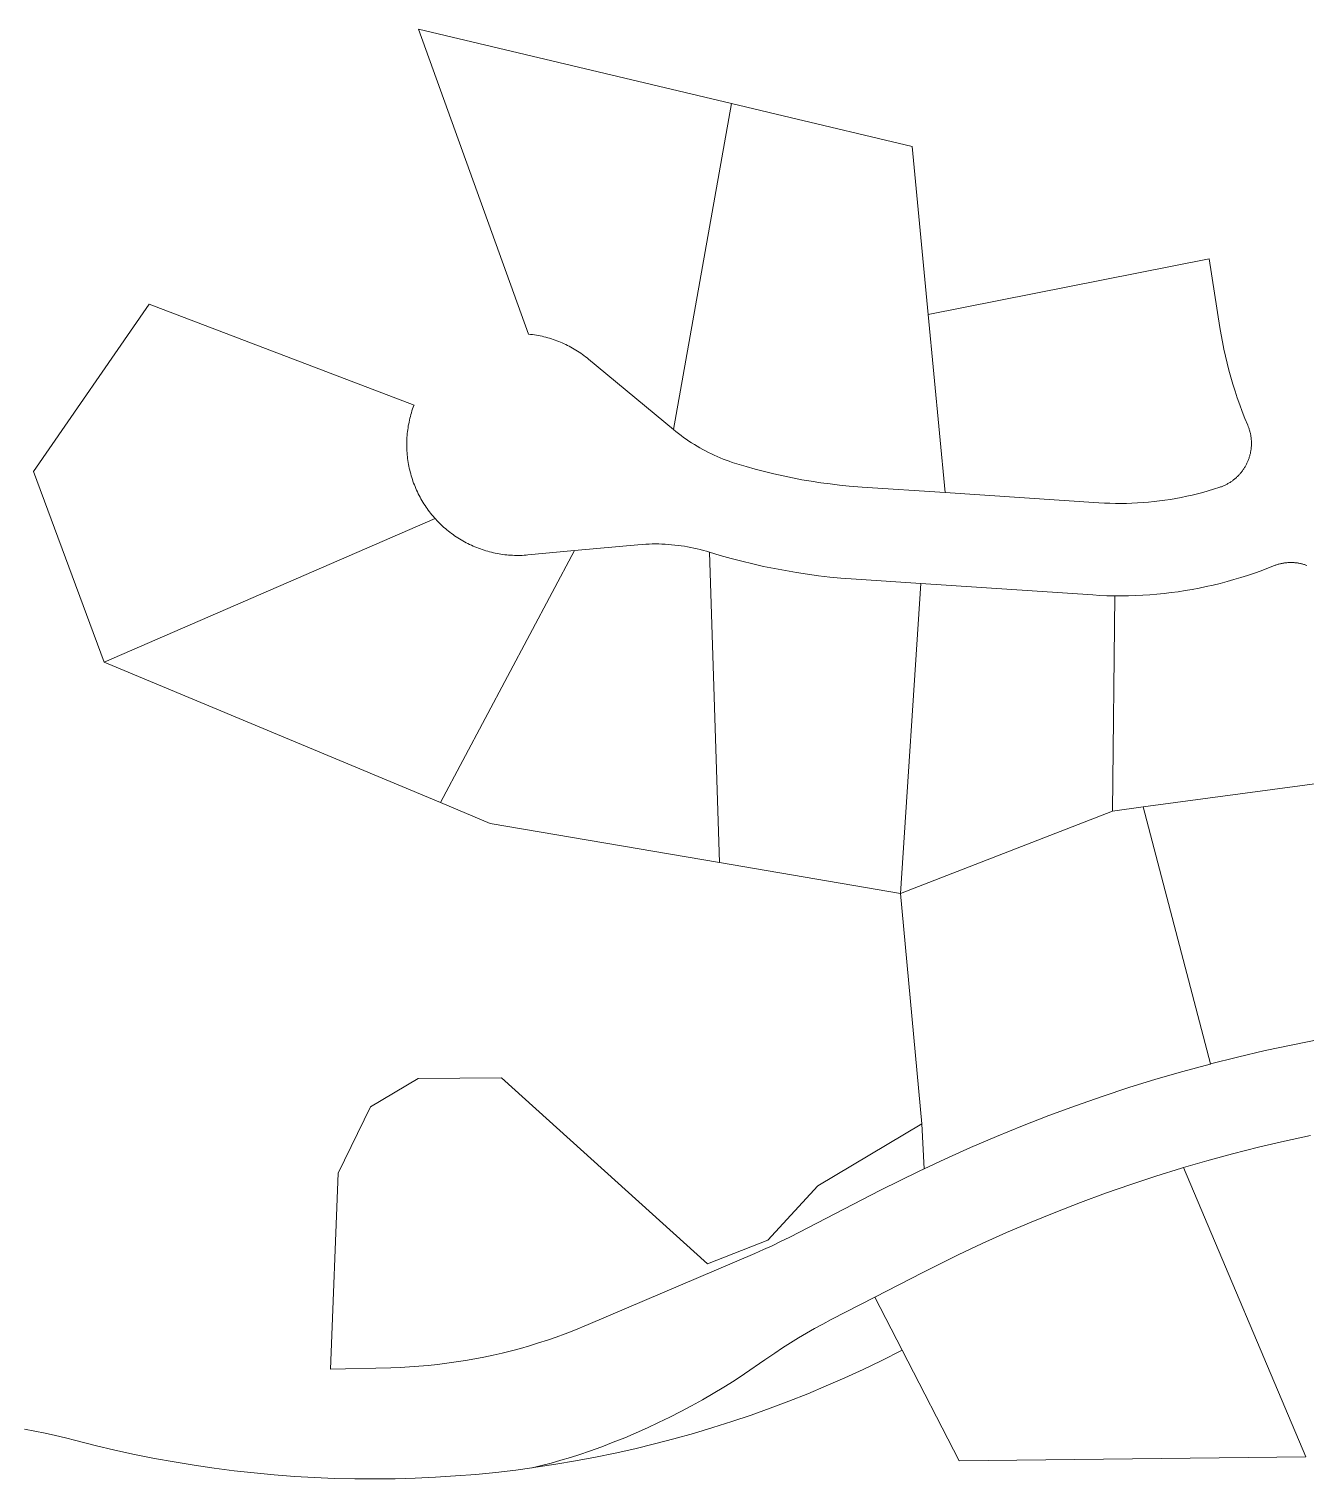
# Model space of a CAD drawing. Header units: feet. Extents: x 865220 to 2774701, y -2240498 to 961524.
# Drawn here: x 2765761 to 2766452, y 960239 to 961023 of the extents above; entities that cross this region are included whole.
import ezdxf

# ---------------------------------------------------------------- set-up
doc = ezdxf.new("R2010")
doc.units = ezdxf.units.FT
doc.header["$LTSCALE"] = 0.015
doc.header["$MEASUREMENT"] = 0
doc.layers.add('Parcels', color=7, linetype='Continuous', lineweight=0)

msp = doc.modelspace()

# ---------------------------------------------------------------- linework, layer by layer
at = {"layer": 'Parcels', "lineweight": 5}
for p, q in [((2766141.33, 960982.65), (2765972.01, 961022.91)), ((2765972.01, 961022.91), (2766031.51, 960857.91)), ((2766141.33, 960982.65), (2766109.87, 960806.31)), ((2766109.87, 960806.31), (2766141.33, 960982.65)), ((2766169.3, 960976), (2766141.33, 960982.65)), ((2766141.33, 960982.65), (2766141.33, 960982.65)), ((2766238.98, 960959.44), (2766169.3, 960976)), ((2766169.3, 960976), (2766169.3, 960976)), ((2766247.64, 960868.43), (2766238.98, 960959.44)), ((2766399.47, 960898.66), (2766247.64, 960868.43)), ((2766405.33, 960861.43), (2766399.47, 960898.66)), ((2765826.48, 960874.1), (2765763.87, 960783.67)), ((2765969.61, 960819.56), (2765826.48, 960874.1)), ((2766247.64, 960868.43), (2766256.8, 960772.22)), ((2766256.8, 960772.22), (2766247.64, 960868.43)), ((2766405.97, 960857.56), (2766405.33, 960861.43)), ((2766031.51, 960857.91), (2766032.65, 960857.78)), ((2766032.65, 960857.78), (2766033.69, 960857.65)), ((2766033.69, 960857.65), (2766034.72, 960857.51)), ((2766034.72, 960857.51), (2766035.76, 960857.34)), ((2766035.76, 960857.34), (2766036.79, 960857.15)), ((2766036.79, 960857.15), (2766037.81, 960856.95)), ((2766037.81, 960856.95), (2766038.84, 960856.73)), ((2766038.84, 960856.73), (2766039.86, 960856.49)), ((2766039.86, 960856.49), (2766040.87, 960856.23)), ((2766040.87, 960856.23), (2766041.88, 960855.96)), ((2766041.88, 960855.96), (2766042.89, 960855.67)), ((2766042.89, 960855.67), (2766043.89, 960855.36)), ((2766043.89, 960855.36), (2766044.88, 960855.03)), ((2766044.88, 960855.03), (2766045.87, 960854.69)), ((2766045.87, 960854.69), (2766046.85, 960854.33)), ((2766046.85, 960854.33), (2766047.83, 960853.95)), ((2766047.83, 960853.95), (2766048.8, 960853.55)), ((2766048.8, 960853.55), (2766049.76, 960853.14)), ((2766049.76, 960853.14), (2766050.72, 960852.71)), ((2766050.72, 960852.71), (2766051.67, 960852.27)), ((2766051.67, 960852.27), (2766052.61, 960851.81)), ((2766052.61, 960851.81), (2766053.54, 960851.33)), ((2766053.54, 960851.33), (2766054.46, 960850.83)), ((2766406.68, 960853.7), (2766405.97, 960857.56)), ((2766407.46, 960849.85), (2766406.68, 960853.7)), ((2766054.46, 960850.83), (2766055.37, 960850.32)), ((2766055.37, 960850.32), (2766056.28, 960849.8)), ((2766056.28, 960849.8), (2766057.18, 960849.25)), ((2766057.18, 960849.25), (2766058.06, 960848.7)), ((2766058.06, 960848.7), (2766058.94, 960848.12)), ((2766058.94, 960848.12), (2766059.8, 960847.54)), ((2766059.8, 960847.54), (2766060.66, 960846.93)), ((2766060.66, 960846.93), (2766061.51, 960846.31)), ((2766061.51, 960846.31), (2766062.34, 960845.68)), ((2766062.34, 960845.68), (2766063.16, 960845.04)), ((2766063.16, 960845.04), (2766063.97, 960844.37)), ((2766063.97, 960844.37), (2766109.87, 960806.31)), ((2766408.3, 960846.02), (2766407.46, 960849.85)), ((2766409.22, 960842.2), (2766408.3, 960846.02)), ((2766410.2, 960838.4), (2766409.22, 960842.2)), ((2766411.24, 960834.61), (2766410.2, 960838.4)), ((2766412.35, 960830.84), (2766411.24, 960834.61)), ((2766413.53, 960827.1), (2766412.35, 960830.84)), ((2766414.77, 960823.37), (2766413.53, 960827.1)), ((2766416.08, 960819.67), (2766414.77, 960823.37)), ((2765967.14, 960811.36), (2765967.38, 960812.38)), ((2765967.38, 960812.38), (2765967.64, 960813.4)), ((2765967.64, 960813.4), (2765967.91, 960814.41)), ((2765967.91, 960814.41), (2765968.2, 960815.41)), ((2765968.2, 960815.41), (2765968.51, 960816.41)), ((2765968.51, 960816.41), (2765968.84, 960817.41)), ((2765968.84, 960817.41), (2765969.18, 960818.4)), ((2765969.18, 960818.4), (2765969.54, 960819.38)), ((2765969.54, 960819.38), (2765969.61, 960819.56)), ((2765969.61, 960819.56), (2765969.61, 960819.56)), ((2766417.45, 960815.99), (2766416.08, 960819.67)), ((2766418.88, 960812.34), (2766417.45, 960815.99)), ((2766420.43, 960808.58), (2766418.88, 960812.34)), ((2765965.97, 960804.13), (2765966.09, 960805.17)), ((2765966.09, 960805.17), (2765966.22, 960806.21)), ((2765966.22, 960806.21), (2765966.37, 960807.25)), ((2765966.37, 960807.25), (2765966.53, 960808.28)), ((2765966.53, 960808.28), (2765966.72, 960809.31)), ((2765966.72, 960809.31), (2765966.92, 960810.34)), ((2765966.92, 960810.34), (2765967.14, 960811.36)), ((2766109.87, 960806.31), (2766111.22, 960805.2)), ((2766111.22, 960805.2), (2766112.59, 960804.13)), ((2766420.69, 960807.95), (2766420.43, 960808.58)), ((2766420.85, 960807.55), (2766420.69, 960807.95)), ((2766420.99, 960807.14), (2766420.85, 960807.55)), ((2766421.14, 960806.72), (2766420.99, 960807.14)), ((2766421.27, 960806.31), (2766421.14, 960806.72)), ((2766421.4, 960805.89), (2766421.27, 960806.31)), ((2766421.52, 960805.47), (2766421.4, 960805.89)), ((2766421.63, 960805.05), (2766421.52, 960805.47)), ((2766421.73, 960804.63), (2766421.63, 960805.05)), ((2766421.83, 960804.2), (2766421.73, 960804.63)), ((2765965.68, 960798.9), (2765965.71, 960799.95)), ((2765965.68, 960797.86), (2765965.68, 960798.9)), ((2765965.7, 960796.81), (2765965.68, 960797.86)), ((2765965.73, 960795.76), (2765965.7, 960796.81)), ((2765965.71, 960799.95), (2765965.75, 960801)), ((2765965.75, 960801), (2765965.8, 960802.04)), ((2765965.8, 960802.04), (2765965.88, 960803.09)), ((2765965.88, 960803.09), (2765965.97, 960804.13)), ((2766112.59, 960804.13), (2766113.98, 960803.07)), ((2766113.98, 960803.07), (2766115.39, 960802.04)), ((2766115.39, 960802.04), (2766116.82, 960801.04)), ((2766116.82, 960801.04), (2766118.26, 960800.06)), ((2766118.26, 960800.06), (2766119.72, 960799.1)), ((2766119.72, 960799.1), (2766121.2, 960798.17)), ((2766121.2, 960798.17), (2766122.69, 960797.27)), ((2766122.69, 960797.27), (2766124.2, 960796.39)), ((2766421.92, 960803.78), (2766421.83, 960804.2)), ((2766422, 960803.35), (2766421.92, 960803.78)), ((2766422.08, 960802.92), (2766422, 960803.35)), ((2766422.15, 960802.49), (2766422.08, 960802.92)), ((2766422.21, 960802.05), (2766422.15, 960802.49)), ((2766422.26, 960801.62), (2766422.21, 960802.05)), ((2766422.3, 960801.19), (2766422.26, 960801.62)), ((2766422.34, 960800.75), (2766422.3, 960801.19)), ((2766422.3, 960796.39), (2766422.34, 960796.83)), ((2766422.37, 960800.32), (2766422.34, 960800.75)), ((2766422.34, 960796.83), (2766422.37, 960797.27)), ((2766422.39, 960799.88), (2766422.37, 960800.32)), ((2766422.37, 960797.27), (2766422.39, 960797.7)), ((2766422.41, 960799.45), (2766422.39, 960799.88)), ((2766422.39, 960797.7), (2766422.41, 960798.14)), ((2766422.42, 960799.01), (2766422.41, 960799.45)), ((2766422.41, 960798.14), (2766422.42, 960798.57)), ((2766422.42, 960798.57), (2766422.42, 960799.01)), ((2765965.78, 960794.72), (2765965.73, 960795.76)), ((2765965.85, 960793.67), (2765965.78, 960794.72)), ((2765965.94, 960792.63), (2765965.85, 960793.67)), ((2765966.05, 960791.59), (2765965.94, 960792.63)), ((2765966.17, 960790.55), (2765966.05, 960791.59)), ((2765966.31, 960789.51), (2765966.17, 960790.55)), ((2765966.47, 960788.48), (2765966.31, 960789.51)), ((2766124.2, 960796.39), (2766125.73, 960795.54)), ((2766125.73, 960795.54), (2766127.26, 960794.72)), ((2766127.26, 960794.72), (2766128.82, 960793.92)), ((2766128.82, 960793.92), (2766130.38, 960793.15)), ((2766130.38, 960793.15), (2766131.96, 960792.41)), ((2766131.96, 960792.41), (2766133.55, 960791.69)), ((2766133.55, 960791.69), (2766135.16, 960791.01)), ((2766135.16, 960791.01), (2766136.77, 960790.35)), ((2766136.77, 960790.35), (2766138.4, 960789.72)), ((2766138.4, 960789.72), (2766140.04, 960789.12)), ((2766140.04, 960789.12), (2766141.69, 960788.54)), ((2766420.15, 960788.43), (2766420.33, 960788.83)), ((2766420.33, 960788.83), (2766420.5, 960789.23)), ((2766420.5, 960789.23), (2766420.66, 960789.63)), ((2766420.66, 960789.63), (2766420.82, 960790.04)), ((2766420.82, 960790.04), (2766420.97, 960790.45)), ((2766420.97, 960790.45), (2766421.11, 960790.86)), ((2766421.11, 960790.86), (2766421.25, 960791.28)), ((2766421.25, 960791.28), (2766421.38, 960791.69)), ((2766421.38, 960791.69), (2766421.5, 960792.11)), ((2766421.5, 960792.11), (2766421.61, 960792.53)), ((2766421.61, 960792.53), (2766421.72, 960792.96)), ((2766421.72, 960792.96), (2766421.82, 960793.38)), ((2766421.82, 960793.38), (2766421.91, 960793.81)), ((2766421.91, 960793.81), (2766421.99, 960794.24)), ((2766421.99, 960794.24), (2766422.07, 960794.67)), ((2766422.07, 960794.67), (2766422.14, 960795.1)), ((2766422.14, 960795.1), (2766422.2, 960795.53)), ((2766422.2, 960795.53), (2766422.25, 960795.96)), ((2766422.25, 960795.96), (2766422.3, 960796.39)), ((2765763.87, 960783.67), (2765802.03, 960680.52)), ((2765966.65, 960787.44), (2765966.47, 960788.48)), ((2765966.85, 960786.42), (2765966.65, 960787.44)), ((2765967.06, 960785.39), (2765966.85, 960786.42)), ((2765967.3, 960784.37), (2765967.06, 960785.39)), ((2765967.55, 960783.35), (2765967.3, 960784.37)), ((2765967.81, 960782.34), (2765967.55, 960783.35)), ((2765968.1, 960781.33), (2765967.81, 960782.34)), ((2765968.4, 960780.33), (2765968.1, 960781.33)), ((2766141.69, 960788.54), (2766144.18, 960787.74)), ((2766144.18, 960787.74), (2766149.13, 960786.25)), ((2766149.13, 960786.25), (2766154.1, 960784.86)), ((2766154.1, 960784.86), (2766159.1, 960783.55)), ((2766159.1, 960783.55), (2766164.12, 960782.33)), ((2766164.12, 960782.33), (2766169.16, 960781.2)), ((2766169.16, 960781.2), (2766174.22, 960780.15)), ((2766414.6, 960780.67), (2766414.91, 960780.97)), ((2766414.91, 960780.97), (2766415.22, 960781.28)), ((2766415.22, 960781.28), (2766415.53, 960781.59)), ((2766415.53, 960781.59), (2766415.83, 960781.91)), ((2766415.83, 960781.91), (2766416.12, 960782.24)), ((2766416.12, 960782.24), (2766416.4, 960782.56)), ((2766416.4, 960782.56), (2766416.69, 960782.9)), ((2766416.69, 960782.9), (2766416.96, 960783.24)), ((2766416.96, 960783.24), (2766417.23, 960783.58)), ((2766417.23, 960783.58), (2766417.49, 960783.93)), ((2766417.49, 960783.93), (2766417.75, 960784.28)), ((2766417.75, 960784.28), (2766418, 960784.64)), ((2766418, 960784.64), (2766418.24, 960785)), ((2766418.24, 960785), (2766418.48, 960785.37)), ((2766418.48, 960785.37), (2766418.71, 960785.74)), ((2766418.71, 960785.74), (2766418.94, 960786.11)), ((2766418.94, 960786.11), (2766419.16, 960786.49)), ((2766419.16, 960786.49), (2766419.37, 960786.87)), ((2766419.37, 960786.87), (2766419.58, 960787.25)), ((2766419.58, 960787.25), (2766419.77, 960787.64)), ((2766419.77, 960787.64), (2766419.97, 960788.03)), ((2766419.97, 960788.03), (2766420.15, 960788.43)), ((2765968.72, 960779.33), (2765968.4, 960780.33)), ((2765969.06, 960778.34), (2765968.72, 960779.33)), ((2765969.42, 960777.36), (2765969.06, 960778.34)), ((2765969.79, 960776.38), (2765969.42, 960777.36)), ((2765970.18, 960775.41), (2765969.79, 960776.38)), ((2765970.58, 960774.44), (2765970.18, 960775.41)), ((2765971.01, 960773.48), (2765970.58, 960774.44)), ((2765971.45, 960772.53), (2765971.01, 960773.48)), ((2766174.22, 960780.15), (2766179.3, 960779.19)), ((2766179.3, 960779.19), (2766184.39, 960778.32)), ((2766184.39, 960778.32), (2766189.49, 960777.55)), ((2766189.49, 960777.55), (2766194.61, 960776.86)), ((2766194.61, 960776.86), (2766199.75, 960776.26)), ((2766199.75, 960776.26), (2766204.89, 960775.74)), ((2766204.89, 960775.74), (2766212.01, 960775.19)), ((2766212.01, 960775.19), (2766256.8, 960772.22)), ((2766396.14, 960772.34), (2766399.01, 960773.14)), ((2766399.01, 960773.14), (2766401.88, 960774)), ((2766401.88, 960774), (2766405.32, 960775.11)), ((2766405.32, 960775.11), (2766405.73, 960775.25)), ((2766405.73, 960775.25), (2766406.14, 960775.4)), ((2766406.14, 960775.4), (2766406.55, 960775.56)), ((2766406.55, 960775.56), (2766406.95, 960775.72)), ((2766406.95, 960775.72), (2766407.35, 960775.89)), ((2766407.35, 960775.89), (2766407.75, 960776.06)), ((2766407.75, 960776.06), (2766408.15, 960776.25)), ((2766408.15, 960776.25), (2766408.54, 960776.44)), ((2766408.54, 960776.44), (2766408.93, 960776.64)), ((2766408.93, 960776.64), (2766409.32, 960776.84)), ((2766409.32, 960776.84), (2766409.7, 960777.05)), ((2766409.7, 960777.05), (2766410.08, 960777.27)), ((2766410.08, 960777.27), (2766410.45, 960777.49)), ((2766410.45, 960777.49), (2766410.82, 960777.72)), ((2766410.82, 960777.72), (2766411.19, 960777.96)), ((2766411.19, 960777.96), (2766411.55, 960778.2)), ((2766411.55, 960778.2), (2766411.91, 960778.45)), ((2766411.91, 960778.45), (2766412.26, 960778.71)), ((2766412.26, 960778.71), (2766412.61, 960778.97)), ((2766412.61, 960778.97), (2766412.95, 960779.24)), ((2766412.95, 960779.24), (2766413.29, 960779.52)), ((2766413.29, 960779.52), (2766413.63, 960779.8)), ((2766413.63, 960779.8), (2766413.96, 960780.08)), ((2766413.96, 960780.08), (2766414.28, 960780.37)), ((2766414.28, 960780.37), (2766414.6, 960780.67)), ((2765971.9, 960771.59), (2765971.45, 960772.53)), ((2765972.37, 960770.66), (2765971.9, 960771.59)), ((2765972.86, 960769.73), (2765972.37, 960770.66)), ((2765973.37, 960768.81), (2765972.86, 960769.73)), ((2765973.89, 960767.91), (2765973.37, 960768.81)), ((2765974.43, 960767.01), (2765973.89, 960767.91)), ((2765974.98, 960766.12), (2765974.43, 960767.01)), ((2765975.55, 960765.24), (2765974.98, 960766.12)), ((2765976.13, 960764.37), (2765975.55, 960765.24)), ((2766256.8, 960772.22), (2766339.91, 960766.71)), ((2766256.8, 960772.22), (2766256.8, 960772.22)), ((2766339.91, 960766.71), (2766342.89, 960766.54)), ((2766342.89, 960766.54), (2766345.88, 960766.42)), ((2766345.88, 960766.42), (2766348.86, 960766.35)), ((2766348.86, 960766.35), (2766351.85, 960766.34)), ((2766351.85, 960766.34), (2766354.84, 960766.38)), ((2766354.84, 960766.38), (2766357.82, 960766.47)), ((2766357.82, 960766.47), (2766360.81, 960766.61)), ((2766360.81, 960766.61), (2766363.79, 960766.8)), ((2766363.79, 960766.8), (2766366.77, 960767.05)), ((2766366.77, 960767.05), (2766369.74, 960767.34)), ((2766369.74, 960767.34), (2766372.71, 960767.69)), ((2766372.71, 960767.69), (2766375.67, 960768.09)), ((2766375.67, 960768.09), (2766378.62, 960768.55)), ((2766378.62, 960768.55), (2766381.57, 960769.05)), ((2766381.57, 960769.05), (2766384.5, 960769.6)), ((2766384.5, 960769.6), (2766387.43, 960770.21)), ((2766387.43, 960770.21), (2766390.35, 960770.87)), ((2766390.35, 960770.87), (2766393.25, 960771.58)), ((2766393.25, 960771.58), (2766396.14, 960772.34)), ((2765802.03, 960680.52), (2765980.96, 960758.2)), ((2765976.73, 960763.51), (2765976.13, 960764.37)), ((2765977.34, 960762.66), (2765976.73, 960763.51)), ((2765977.97, 960761.82), (2765977.34, 960762.66)), ((2765978.61, 960760.99), (2765977.97, 960761.82)), ((2765979.27, 960760.18), (2765978.61, 960760.99)), ((2765979.94, 960759.37), (2765979.27, 960760.18)), ((2765980.62, 960758.58), (2765979.94, 960759.37)), ((2765980.96, 960758.2), (2765980.62, 960758.58)), ((2765981.32, 960757.8), (2765980.96, 960758.2)), ((2765982.03, 960757.03), (2765981.32, 960757.8)), ((2765982.76, 960756.28), (2765982.03, 960757.03)), ((2765983.49, 960755.54), (2765982.76, 960756.28)), ((2765984.24, 960754.81), (2765983.49, 960755.54)), ((2765985.01, 960754.09), (2765984.24, 960754.81)), ((2765985.78, 960753.39), (2765985.01, 960754.09)), ((2765986.57, 960752.7), (2765985.78, 960753.39)), ((2765987.37, 960752.02), (2765986.57, 960752.7)), ((2765988.18, 960751.36), (2765987.37, 960752.02)), ((2765989.01, 960750.71), (2765988.18, 960751.36)), ((2765989.84, 960750.08), (2765989.01, 960750.71)), ((2765990.69, 960749.46), (2765989.84, 960750.08)), ((2765991.54, 960748.86), (2765990.69, 960749.46)), ((2765992.41, 960748.27), (2765991.54, 960748.86)), ((2765993.29, 960747.7), (2765992.41, 960748.27)), ((2765994.17, 960747.14), (2765993.29, 960747.7)), ((2765995.07, 960746.6), (2765994.17, 960747.14)), ((2765995.97, 960746.07), (2765995.07, 960746.6)), ((2765996.89, 960745.56), (2765995.97, 960746.07)), ((2765997.81, 960745.07), (2765996.89, 960745.56)), ((2765998.74, 960744.59), (2765997.81, 960745.07)), ((2765999.68, 960744.13), (2765998.74, 960744.59)), ((2766000.63, 960743.68), (2765999.68, 960744.13)), ((2766001.58, 960743.25), (2766000.63, 960743.68)), ((2766002.55, 960742.84), (2766001.58, 960743.25)), ((2766003.52, 960742.45), (2766002.55, 960742.84)), ((2766004.49, 960742.07), (2766003.52, 960742.45)), ((2766005.48, 960741.71), (2766004.49, 960742.07)), ((2766006.46, 960741.36), (2766005.48, 960741.71)), ((2766090.61, 960744), (2766056.47, 960740.82)), ((2766093.22, 960744.21), (2766090.61, 960744)), ((2766094.96, 960744.31), (2766093.22, 960744.21)), ((2766096.71, 960744.38), (2766094.96, 960744.31)), ((2766098.45, 960744.42), (2766096.71, 960744.38)), ((2766100.2, 960744.43), (2766098.45, 960744.42)), ((2766101.94, 960744.41), (2766100.2, 960744.43)), ((2766103.69, 960744.36), (2766101.94, 960744.41)), ((2766105.43, 960744.28), (2766103.69, 960744.36)), ((2766107.17, 960744.16), (2766105.43, 960744.28)), ((2766108.91, 960744.02), (2766107.17, 960744.16)), ((2766110.65, 960743.85), (2766108.91, 960744.02)), ((2766112.38, 960743.65), (2766110.65, 960743.85)), ((2766114.11, 960743.41), (2766112.38, 960743.65)), ((2766115.83, 960743.15), (2766114.11, 960743.41)), ((2766117.55, 960742.86), (2766115.83, 960743.15)), ((2766119.27, 960742.53), (2766117.55, 960742.86)), ((2766120.98, 960742.18), (2766119.27, 960742.53)), ((2766122.68, 960741.8), (2766120.98, 960742.18)), ((2766124.38, 960741.38), (2766122.68, 960741.8)), ((2765983.86, 960604.53), (2766056.47, 960740.82)), ((2766007.46, 960741.04), (2766006.46, 960741.36)), ((2766008.46, 960740.73), (2766007.46, 960741.04)), ((2766009.47, 960740.44), (2766008.46, 960740.73)), ((2766010.48, 960740.16), (2766009.47, 960740.44)), ((2766011.49, 960739.9), (2766010.48, 960740.16)), ((2766012.51, 960739.67), (2766011.49, 960739.9)), ((2766013.53, 960739.45), (2766012.51, 960739.67)), ((2766014.56, 960739.24), (2766013.53, 960739.45)), ((2766015.59, 960739.06), (2766014.56, 960739.24)), ((2766016.63, 960738.89), (2766015.59, 960739.06)), ((2766017.66, 960738.74), (2766016.63, 960738.89)), ((2766018.7, 960738.61), (2766017.66, 960738.74)), ((2766019.74, 960738.5), (2766018.7, 960738.61)), ((2766020.78, 960738.4), (2766019.74, 960738.5)), ((2766021.83, 960738.33), (2766020.78, 960738.4)), ((2766022.87, 960738.27), (2766021.83, 960738.33)), ((2766023.92, 960738.23), (2766022.87, 960738.27)), ((2766024.97, 960738.21), (2766023.92, 960738.23)), ((2766026.01, 960738.2), (2766024.97, 960738.21)), ((2766027.06, 960738.22), (2766026.01, 960738.2)), ((2766028.11, 960738.25), (2766027.06, 960738.22)), ((2766029.15, 960738.31), (2766028.11, 960738.25)), ((2766030.2, 960738.37), (2766029.15, 960738.31)), ((2766031.24, 960738.46), (2766030.2, 960738.37)), ((2766056.47, 960740.82), (2766031.24, 960738.46)), ((2766056.47, 960740.82), (2766056.47, 960740.82)), ((2766126.07, 960740.94), (2766124.38, 960741.38)), ((2766127.75, 960740.47), (2766126.07, 960740.94)), ((2766129.42, 960739.97), (2766127.75, 960740.47)), ((2766134.79, 960572.07), (2766129.42, 960739.97)), ((2766129.42, 960739.97), (2766129.42, 960739.97)), ((2766135.2, 960738.24), (2766129.42, 960739.97)), ((2766129.42, 960739.97), (2766134.79, 960572.07)), ((2766141.02, 960736.61), (2766135.2, 960738.24)), ((2766146.86, 960735.08), (2766141.02, 960736.61)), ((2766152.73, 960733.65), (2766146.86, 960735.08)), ((2766438.15, 960733.75), (2766437.72, 960733.65)), ((2766438.57, 960733.85), (2766438.15, 960733.75)), ((2766439, 960733.93), (2766438.57, 960733.85)), ((2766439.43, 960734.01), (2766439, 960733.93)), ((2766439.86, 960734.08), (2766439.43, 960734.01)), ((2766440.29, 960734.15), (2766439.86, 960734.08)), ((2766440.72, 960734.2), (2766440.29, 960734.15)), ((2766441.16, 960734.25), (2766440.72, 960734.2)), ((2766441.59, 960734.29), (2766441.16, 960734.25)), ((2766442.03, 960734.32), (2766441.59, 960734.29)), ((2766442.46, 960734.35), (2766442.03, 960734.32)), ((2766442.9, 960734.37), (2766442.46, 960734.35)), ((2766443.33, 960734.38), (2766442.9, 960734.37)), ((2766443.77, 960734.38), (2766443.33, 960734.38)), ((2766444.21, 960734.38), (2766443.77, 960734.38)), ((2766444.64, 960734.37), (2766444.21, 960734.38)), ((2766445.08, 960734.35), (2766444.64, 960734.37)), ((2766445.51, 960734.32), (2766445.08, 960734.35)), ((2766445.95, 960734.28), (2766445.51, 960734.32)), ((2766446.38, 960734.24), (2766445.95, 960734.28)), ((2766446.82, 960734.19), (2766446.38, 960734.24)), ((2766447.25, 960734.13), (2766446.82, 960734.19)), ((2766447.68, 960734.07), (2766447.25, 960734.13)), ((2766448.11, 960733.99), (2766447.68, 960734.07)), ((2766448.54, 960733.91), (2766448.11, 960733.99)), ((2766448.97, 960733.83), (2766448.54, 960733.91)), ((2766449.39, 960733.73), (2766448.97, 960733.83)), ((2766449.82, 960733.63), (2766449.39, 960733.73)), ((2766158.62, 960732.32), (2766152.73, 960733.65)), ((2766164.53, 960731.1), (2766158.62, 960732.32)), ((2766170.46, 960729.98), (2766164.53, 960731.1)), ((2766176.42, 960728.97), (2766170.46, 960729.98)), ((2766182.39, 960728.06), (2766176.42, 960728.97)), ((2766188.37, 960727.25), (2766182.39, 960728.06)), ((2766194.37, 960726.55), (2766188.37, 960727.25)), ((2766200.38, 960725.95), (2766194.37, 960726.55)), ((2766208.71, 960725.3), (2766200.38, 960725.95)), ((2766416.67, 960726.25), (2766412.97, 960725.14)), ((2766420.35, 960727.42), (2766416.67, 960726.25)), ((2766424, 960728.66), (2766420.35, 960727.42)), ((2766427.64, 960729.96), (2766424, 960728.66)), ((2766434.33, 960732.55), (2766427.64, 960729.96)), ((2766434.81, 960732.74), (2766434.33, 960732.55)), ((2766435.22, 960732.89), (2766434.81, 960732.74)), ((2766435.63, 960733.04), (2766435.22, 960732.89)), ((2766436.04, 960733.17), (2766435.63, 960733.04)), ((2766436.46, 960733.3), (2766436.04, 960733.17)), ((2766436.88, 960733.43), (2766436.46, 960733.3)), ((2766437.3, 960733.54), (2766436.88, 960733.43)), ((2766437.72, 960733.65), (2766437.3, 960733.54)), ((2766450.24, 960733.52), (2766449.82, 960733.63)), ((2766450.66, 960733.4), (2766450.24, 960733.52)), ((2766451.08, 960733.28), (2766450.66, 960733.4)), ((2766451.49, 960733.14), (2766451.08, 960733.28)), ((2766451.91, 960733.01), (2766451.49, 960733.14)), ((2766452.32, 960732.86), (2766451.91, 960733.01)), ((2766243.73, 960722.98), (2766208.71, 960725.3)), ((2766243.73, 960722.98), (2766232.62, 960555.35)), ((2766243.73, 960722.98), (2766243.73, 960722.98)), ((2766336.6, 960716.83), (2766243.73, 960722.98)), ((2766378.98, 960718.09), (2766375.15, 960717.64)), ((2766382.81, 960718.61), (2766378.98, 960718.09)), ((2766386.63, 960719.2), (2766382.81, 960718.61)), ((2766390.43, 960719.85), (2766386.63, 960719.2)), ((2766394.22, 960720.56), (2766390.43, 960719.85)), ((2766398, 960721.35), (2766394.22, 960720.56)), ((2766401.77, 960722.2), (2766398, 960721.35)), ((2766405.52, 960723.11), (2766401.77, 960722.2)), ((2766409.25, 960724.09), (2766405.52, 960723.11)), ((2766412.97, 960725.14), (2766409.25, 960724.09)), ((2766340.46, 960716.61), (2766336.6, 960716.83)), ((2766336.6, 960716.83), (2766336.6, 960716.83)), ((2766344.31, 960716.45), (2766340.46, 960716.61)), ((2766348.17, 960716.37), (2766344.31, 960716.45)), ((2766347.23, 960599.9), (2766348.61, 960716.36)), ((2766348.61, 960716.36), (2766347.23, 960599.9)), ((2766348.61, 960716.36), (2766348.17, 960716.37)), ((2766352.03, 960716.35), (2766348.61, 960716.36)), ((2766355.89, 960716.39), (2766352.03, 960716.35)), ((2766359.75, 960716.51), (2766355.89, 960716.39)), ((2766363.61, 960716.69), (2766359.75, 960716.51)), ((2766367.46, 960716.94), (2766363.61, 960716.69)), ((2766371.31, 960717.26), (2766367.46, 960716.94)), ((2766375.15, 960717.64), (2766371.31, 960717.26)), ((2765802.03, 960680.52), (2765983.86, 960604.53)), ((2766363.9, 960602.17), (2766499.92, 960620.63)), ((2765983.86, 960604.53), (2766010.86, 960593.24)), ((2766363.9, 960602.17), (2766347.23, 960599.9)), ((2766363.9, 960602.17), (2766400.31, 960463.21)), ((2766400.31, 960463.21), (2766363.9, 960602.17)), ((2766010.86, 960593.24), (2766134.79, 960572.07)), ((2766347.23, 960599.9), (2766232.62, 960555.35)), ((2766134.79, 960572.07), (2766232.62, 960555.35)), ((2766232.62, 960555.35), (2766244.18, 960430.9)), ((2766444.73, 960473.63), (2766459.71, 960476.59)), ((2766414.94, 960466.92), (2766429.81, 960470.4)), ((2766429.81, 960470.4), (2766444.73, 960473.63)), ((2766385.4, 960459.17), (2766400.14, 960463.17)), ((2766400.14, 960463.17), (2766400.31, 960463.21)), ((2766400.31, 960463.21), (2766414.94, 960466.92)), ((2766400.31, 960463.21), (2766400.31, 960463.21)), ((2765971.87, 960455.38), (2765946.07, 960440.08)), ((2766016.87, 960455.62), (2765971.87, 960455.38)), ((2766128.26, 960355.19), (2766016.87, 960455.62)), ((2766356.15, 960450.39), (2766370.74, 960454.91)), ((2766370.74, 960454.91), (2766385.4, 960459.17)), ((2766327.22, 960440.61), (2766341.64, 960445.63)), ((2766341.64, 960445.63), (2766356.15, 960450.39)), ((2765946.07, 960440.08), (2765928.63, 960404.09)), ((2766312.89, 960435.33), (2766327.22, 960440.61)), ((2766244.18, 960430.9), (2766187.9, 960397.36)), ((2766244.18, 960430.9), (2766245.43, 960406.54)), ((2766244.18, 960430.9), (2766244.18, 960430.9)), ((2766284.52, 960424.04), (2766298.65, 960429.81)), ((2766298.65, 960429.81), (2766312.89, 960435.33)), ((2766270.48, 960418.03), (2766284.52, 960424.04)), ((2766440.21, 960421.5), (2766426.2, 960418.2)), ((2766454.28, 960424.55), (2766440.21, 960421.5)), ((2766256.55, 960411.77), (2766270.48, 960418.03)), ((2766412.24, 960414.66), (2766398.35, 960410.88)), ((2766426.2, 960418.2), (2766412.24, 960414.66)), ((2766221.82, 960394.86), (2766242.74, 960405.27)), ((2766242.74, 960405.27), (2766245.43, 960406.54)), ((2766245.43, 960406.54), (2766256.55, 960411.77)), ((2766384.53, 960406.85), (2766370.78, 960402.58)), ((2766385.63, 960407.18), (2766384.53, 960406.85)), ((2766398.35, 960410.88), (2766385.63, 960407.18)), ((2766451.91, 960250.69), (2766385.63, 960407.18)), ((2765928.63, 960404.09), (2765924.43, 960298.08)), ((2766187.9, 960397.36), (2766160.88, 960367.87)), ((2766357.11, 960398.08), (2766343.51, 960393.33)), ((2766370.78, 960402.58), (2766357.11, 960398.08)), ((2766172.74, 960369.61), (2766221.82, 960394.86)), ((2766343.51, 960393.33), (2766330, 960388.36)), ((2766316.58, 960383.14), (2766303.26, 960377.69)), ((2766330, 960388.36), (2766316.58, 960383.14)), ((2766303.26, 960377.69), (2766290.03, 960372.01)), ((2766160.88, 960367.87), (2766128.26, 960355.19)), ((2766163.2, 960364.92), (2766167.77, 960367.11)), ((2766167.77, 960367.11), (2766172.74, 960369.61)), ((2766276.9, 960366.1), (2766263.88, 960359.96)), ((2766290.03, 960372.01), (2766276.9, 960366.1)), ((2766063.72, 960322.23), (2766153.93, 960360.76)), ((2766153.93, 960360.76), (2766158.58, 960362.8)), ((2766158.58, 960362.8), (2766163.2, 960364.92)), ((2766263.88, 960359.96), (2766244.69, 960350.4)), ((2766244.69, 960350.4), (2766218.86, 960337.11)), ((2766218.86, 960337.11), (2766195.18, 960324.93)), ((2766218.86, 960337.11), (2766233.6, 960308.43)), ((2766233.6, 960308.43), (2766218.86, 960337.11)), ((2766051.3, 960317.26), (2766056.05, 960319.08)), ((2766056.05, 960319.08), (2766063.72, 960322.23)), ((2766186.24, 960320.13), (2766181.83, 960317.61)), ((2766190.69, 960322.57), (2766186.24, 960320.13)), ((2766195.18, 960324.93), (2766190.69, 960322.57)), ((2766027.16, 960309.41), (2766032.04, 960310.81)), ((2766032.04, 960310.81), (2766036.9, 960312.3)), ((2766036.9, 960312.3), (2766041.73, 960313.87)), ((2766041.73, 960313.87), (2766046.53, 960315.52)), ((2766046.53, 960315.52), (2766051.3, 960317.26)), ((2766173.14, 960312.35), (2766168.87, 960309.6)), ((2766177.46, 960315.02), (2766173.14, 960312.35)), ((2766181.83, 960317.61), (2766177.46, 960315.02)), ((2765992.41, 960302.03), (2765997.43, 960302.82)), ((2765997.43, 960302.82), (2766002.43, 960303.71)), ((2766002.43, 960303.71), (2766007.41, 960304.67)), ((2766007.41, 960304.67), (2766012.38, 960305.73)), ((2766012.38, 960305.73), (2766017.33, 960306.87)), ((2766017.33, 960306.87), (2766022.26, 960308.1)), ((2766022.26, 960308.1), (2766027.16, 960309.41)), ((2766159.38, 960303.11), (2766148.37, 960295.55)), ((2766164.65, 960306.78), (2766159.38, 960303.11)), ((2766168.87, 960309.6), (2766164.65, 960306.78)), ((2766212.44, 960298.01), (2766222.28, 960302.73)), ((2766233.6, 960308.43), (2766222.28, 960302.73)), ((2766233.6, 960308.43), (2766264.35, 960248.62)), ((2766264.35, 960248.62), (2766233.6, 960308.43)), ((2766233.6, 960308.43), (2766233.6, 960308.43)), ((2765924.43, 960298.08), (2765957.02, 960298.93)), ((2765957.02, 960298.93), (2765962.1, 960299.11)), ((2765962.1, 960299.11), (2765967.17, 960299.38)), ((2765967.17, 960299.38), (2765972.23, 960299.73)), ((2765972.23, 960299.73), (2765977.29, 960300.17)), ((2765977.29, 960300.17), (2765982.34, 960300.7)), ((2765982.34, 960300.7), (2765987.38, 960301.32)), ((2765987.38, 960301.32), (2765992.41, 960302.03)), ((2766148.37, 960295.55), (2766142.76, 960291.91)), ((2766202.53, 960293.46), (2766212.44, 960298.01)), ((2766137.09, 960288.37), (2766131.36, 960284.92)), ((2766142.76, 960291.91), (2766137.09, 960288.37)), ((2766192.54, 960289.08), (2766182.47, 960284.88)), ((2766192.54, 960289.08), (2766202.53, 960293.46)), ((2766125.57, 960281.58), (2766119.72, 960278.34)), ((2766131.36, 960284.92), (2766125.57, 960281.58)), ((2766172.34, 960280.86), (2766162.13, 960277.01)), ((2766182.47, 960284.88), (2766172.34, 960280.86)), ((2766107.86, 960272.17), (2766101.85, 960269.24)), ((2766113.82, 960275.2), (2766107.86, 960272.17)), ((2766119.72, 960278.34), (2766113.82, 960275.2)), ((2766141.53, 960269.85), (2766151.86, 960273.34)), ((2766151.86, 960273.34), (2766162.13, 960277.01)), ((2765764.58, 960264.65), (2765759, 960265.67)), ((2765770.14, 960263.54), (2765764.58, 960264.65)), ((2765775.68, 960262.32), (2765770.14, 960263.54)), ((2766089.68, 960263.69), (2766083.53, 960261.08)), ((2766095.79, 960266.41), (2766089.68, 960263.69)), ((2766101.85, 960269.24), (2766095.79, 960266.41)), ((2766120.68, 960263.42), (2766110.18, 960260.48)), ((2766120.68, 960263.42), (2766131.13, 960266.54)), ((2766131.13, 960266.54), (2766141.53, 960269.85)), ((2765781.2, 960261.01), (2765775.68, 960262.32)), ((2765786.69, 960259.61), (2765781.2, 960261.01)), ((2765797.26, 960256.91), (2765786.69, 960259.61)), ((2765807.87, 960254.39), (2765797.26, 960256.91)), ((2766071.09, 960256.18), (2766064.41, 960253.77)), ((2766077.33, 960258.58), (2766071.09, 960256.18)), ((2766083.53, 960261.08), (2766077.33, 960258.58)), ((2766089.03, 960255.14), (2766099.63, 960257.72)), ((2766099.63, 960257.72), (2766110.18, 960260.48)), ((2765818.53, 960252.06), (2765807.87, 960254.39)), ((2765829.22, 960249.91), (2765818.53, 960252.06)), ((2765839.95, 960247.95), (2765829.22, 960249.91)), ((2765850.71, 960246.18), (2765839.95, 960247.95)), ((2766049, 960248.86), (2766043.8, 960247.4)), ((2766046.23, 960246.7), (2766056.99, 960248.53)), ((2766054.16, 960250.41), (2766049, 960248.86)), ((2766059.3, 960252.05), (2766054.16, 960250.41)), ((2766056.99, 960248.53), (2766067.7, 960250.55)), ((2766064.41, 960253.77), (2766059.3, 960252.05)), ((2766078.39, 960252.75), (2766067.7, 960250.55)), ((2766089.03, 960255.14), (2766078.39, 960252.75)), ((2766264.35, 960248.62), (2766451.91, 960250.69)), ((2766451.91, 960250.69), (2766451.91, 960250.69)), ((2765861.5, 960244.6), (2765850.71, 960246.18)), ((2765872.32, 960243.2), (2765861.5, 960244.6)), ((2765883.16, 960242), (2765872.32, 960243.2)), ((2765894.02, 960240.98), (2765883.16, 960242)), ((2765904.9, 960240.15), (2765894.02, 960240.98)), ((2765915.78, 960239.52), (2765904.9, 960240.15)), ((2765981.2, 960239.69), (2765970.3, 960239.19)), ((2765992.08, 960240.39), (2765981.2, 960239.69)), ((2766002.95, 960241.27), (2765992.08, 960240.39)), ((2766013.81, 960242.35), (2766002.95, 960241.27)), ((2766024.64, 960243.61), (2766013.81, 960242.35)), ((2766033.35, 960244.78), (2766024.64, 960243.61)), ((2766033.5, 960244.8), (2766033.35, 960244.78)), ((2766038.59, 960246.04), (2766033.5, 960244.8)), ((2766033.5, 960244.8), (2766035.45, 960245.06)), ((2766046.23, 960246.7), (2766035.45, 960245.06)), ((2766043.8, 960247.4), (2766038.59, 960246.04)), ((2765926.68, 960239.07), (2765915.78, 960239.52)), ((2765937.59, 960238.81), (2765926.68, 960239.07)), ((2765948.49, 960238.75), (2765937.59, 960238.81)), ((2765959.4, 960238.87), (2765948.49, 960238.75)), ((2765970.3, 960239.19), (2765959.4, 960238.87))]:
    msp.add_line(p, q, dxfattribs=at)

doc.saveas('drawing.dxf')
